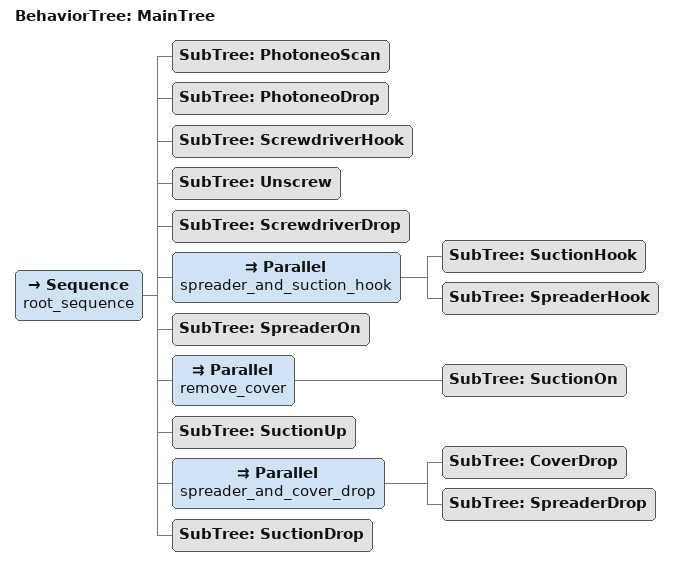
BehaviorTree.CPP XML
<root BTCPP_format="4" >
    <!-- Include subtrees files -->
     <include path="./subtree_photoneo_scan.xml" />
     <include path="./subtree_photoneo_drop.xml" />
     <include path="./subtree_screwdriver_hook.xml" />
     <include path="./subtree_unscrew.xml" />
     <include path="./subtree_screwdriver_drop.xml" />
     <include path="./subtree_spreader_hook.xml" />
     <include path="./subtree_suction_hook.xml" />
     <include path="./subtree_suction_on.xml" />
     <include path="./subtree_suction_up.xml" />
     <include path="./subtree_spreader_on.xml" />
     <include path="./subtree_suction_drop.xml" />
     <include path="./subtree_cover_drop.xml" />
     <include path="./subtree_spreader_drop.xml" />
     <include path="./subtree_tonnopinza_hook.xml" />
     <include path="./subtree_battery_grasp.xml" />

    <!-- Main tree -->
     <BehaviorTree ID="MainTree"> <!--DO NOT CHANGE -->
        <Sequence name="root_sequence">
          <!--kuka -->
          <SubTree ID="PhotoneoScan"/>
          <SubTree ID="PhotoneoDrop"/>
          <SubTree ID="ScrewdriverHook"/>
          <SubTree ID="Unscrew"/>
          <SubTree ID="ScrewdriverDrop"/>

           <Parallel name="spreader_and_suction_hook">
           <!-- comau -->
            <SubTree ID="SuctionHook"/>
            <!-- kuka -->
            <SubTree ID="SpreaderHook"/>
          </Parallel>

          <!-- kuka -->
          <SubTree ID="SpreaderOn"/>

          <Parallel name="remove_cover">
            <!-- comau -->
          <SubTree ID="SuctionOn"/>
          </Parallel>

          <!-- comau -->
            <SubTree ID="SuctionUp"/>

          <Parallel name="spreader_and_cover_drop">
          <!-- comau -->
            <SubTree ID="CoverDrop"/>
            <!-- kuka -->
            <SubTree ID="SpreaderDrop"/>
          </Parallel>

          <!-- comau -->
          <SubTree ID="SuctionDrop"/>

        </Sequence>
     </BehaviorTree>
 </root>
